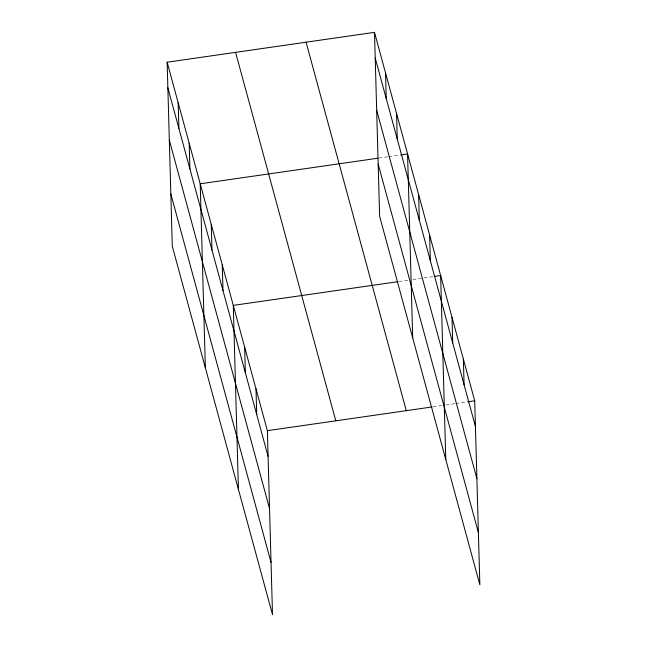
<?xml version="1.0" encoding="UTF-8"?>
<svg xmlns="http://www.w3.org/2000/svg" width="647" height="647" viewBox="0 0 647 647"><rect width="100%" height="100%" fill="white"/><g stroke="black" fill="none" stroke-linecap="round" stroke-linejoin="round"><path stroke-width="0.49" stroke-dasharray="3.23 2.43" d="M378.81 158.086L387.739 156.8M388.726 156.655L399.636 155.086M398.989 281.534L408.904 280.102M412.875 279.536L433.7 276.536M433.061 406.809L441.99 405.523M445.953 404.949L454.881 403.663M455.876 403.526L467.773 401.811"/><path stroke-width="0.97" d="M167.144 62.209L267.365 430.676L272.5 614.65L172.288 246.192L167.144 62.209L374.5 32.35L474.712 400.808L479.856 584.791L379.635 216.324L374.5 32.35M377.816 158.224L200.214 183.805L205.358 367.779M400.63 154.94L407.57 153.946L412.705 337.92M398.002 281.671L233.292 305.392L238.428 489.375M434.695 276.39L440.639 275.533L445.783 459.516M267.365 430.676L432.075 406.955M467.773 401.811L474.712 400.808M375.211 58.012L475.432 426.478M376.675 110.257L476.896 478.715M378.18 164.087L478.392 532.546M306.071 42.201L406.292 410.667M235.573 52.358L335.793 420.817M167.864 87.879L268.076 456.337M169.32 140.116L269.54 508.582M170.824 193.946L271.044 562.405M463.357 359.053L464.077 384.714M452.002 317.289L452.714 342.959M429.616 235.007L430.336 260.668M418.593 194.472L419.313 220.134M396.546 113.411L397.266 139.073M385.523 72.885L386.243 98.546M256.002 388.912L256.722 414.573M244.647 347.156L245.367 372.818M222.269 264.866L222.98 290.527M211.237 224.331L211.957 250.001M189.191 143.27L189.911 168.94M178.168 102.744L178.887 128.405"/></g></svg>
